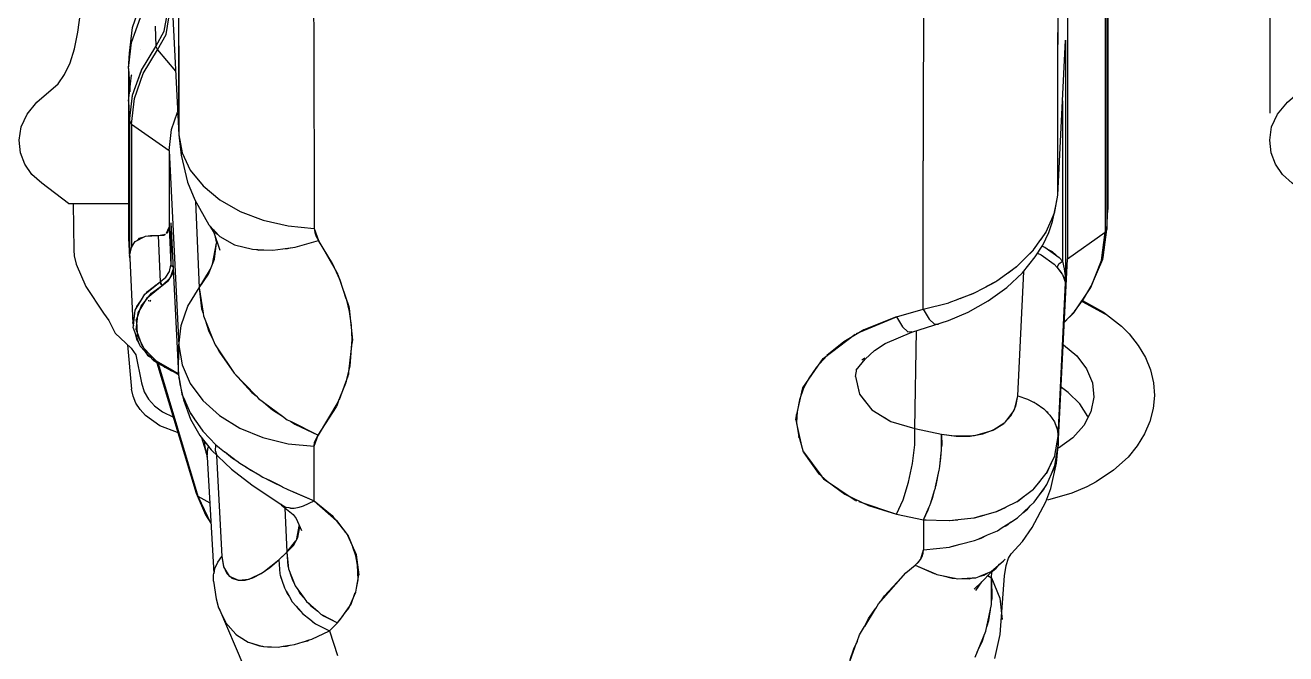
# Model space of a CAD drawing. Extents: x 1551 to 113148, y -1700 to 77018.
# Drawn here: x 18633 to 18838.1, y 13874.8 to 13977 of the extents above; entities that cross this region are included whole.
import ezdxf

# ---------------------------------------------------------------- set-up
doc = ezdxf.new("R2010")
doc.units = 0
doc.header["$LTSCALE"] = 500
doc.header["$MEASUREMENT"] = 0
doc.linetypes.add('SNT-025', pattern=[0.74, 0.4, -0.17, 0, -0.17])
doc.layers.get('0').update_dxf_attribs({"linetype": 'CONTINUOUS'})
doc.layers.add('GENERATORSETT', color=7, linetype='CONTINUOUS')

# ---------------------------------------------------------------- blocks, each defined once
blk = doc.blocks.new('GENERATOR-BORDE')
for p, q in [((-1950.89, -339.52), (-1950.89, -423.17)), ((-1977.23, -346.96), (-1977.23, -438.83)), ((-1977.23, -346.96), (-1977.23, -438.83)), ((-1977.69, -350.69), (-1977.69, -442.56)), ((-1977.69, -350.69), (-1977.69, -442.56)), ((-1977.39, -350.21), (-1977.39, -442.09)), ((-1977.39, -350.21), (-1977.39, -442.09)), ((-1983.81, -357.48), (-1983.81, -446.89)), ((-1983.81, -357.48), (-1983.81, -446.89)), ((-2128.53, -392.14), (-2128.45, -417.31)), ((-2130.01, -394.72), (-2128.43, -426.7)), ((-2130.01, -394.72), (-2128.43, -426.7)), ((-2128.48, -403.48), (-2128.44, -419.99)), ((-2007.2, -412.07), (-2007.16, -402.31)), ((-1985.37, -419.76), (-1985.32, -403.24)), ((-2135.98, -409.25), (-2134.53, -405.16)), ((-2135.98, -409.25), (-2134.53, -405.16)), ((-2106.48, -405.54), (-2106.46, -411.1)), ((-2136.1, -411.7), (-2134.65, -407.6)), ((-2136.1, -411.7), (-2134.65, -407.6)), ((-2130.78, -409.84), (-2130.32, -407.19)), ((-2130.78, -409.84), (-2130.32, -407.19)), ((-2130.5, -410.37), (-2130.03, -407.67)), ((-2130.5, -410.37), (-2130.03, -407.67)), ((-1985.35, -411.92), (-1985.33, -408.15)), ((-2136.46, -413.44), (-2135.98, -409.25)), ((-2136.46, -413.44), (-2135.98, -409.25)), ((-2132.28, -409.03), (-2132.14, -412.34)), ((-2132.28, -409.03), (-2132.14, -412.34)), ((-2132.14, -412.34), (-2130.78, -409.84)), ((-2132.14, -412.34), (-2130.78, -409.84)), ((-2136.58, -415.91), (-2136.1, -411.7)), ((-2136.58, -415.91), (-2136.1, -411.7)), ((-2134.5, -416.2), (-2132.14, -412.34)), ((-2132.14, -412.34), (-2131.88, -412.91)), ((-2132.14, -412.34), (-2131.88, -412.91)), ((-2131.88, -412.91), (-2130.5, -410.37)), ((-2131.88, -412.91), (-2130.5, -410.37)), ((-2106.46, -411.09), (-2106.43, -417.91)), ((-2007.22, -417.68), (-2007.2, -412.05)), ((-1985.39, -436.49), (-1984.11, -411.29)), ((-1985.39, -436.49), (-1984.11, -411.29)), ((-1985.35, -414.49), (-1985.35, -411.92)), ((-1984.17, -412.73), (-1984.11, -411.29)), ((-1984.11, -411.29), (-1984.11, -450.77)), ((-1984.11, -411.29), (-1984.11, -450.77)), ((-2136.58, -415.91), (-2136.46, -413.44)), ((-2136.58, -415.91), (-2136.46, -413.44)), ((-2134.64, -412.9), (-2134.64, -412.89)), ((-2134.22, -416.74), (-2131.88, -412.91)), ((-2134.22, -416.74), (-2131.88, -412.91)), ((-2131.88, -412.91), (-2128.94, -416.37)), ((-2131.88, -412.91), (-2128.94, -416.37)), ((-1984.19, -412.95), (-1984.17, -412.73)), ((-2136.58, -415.91), (-2136.58, -421.21)), ((-2136.58, -415.91), (-2136.41, -419.45)), ((-2136.58, -415.91), (-2136.58, -421.21)), ((-2136.58, -415.91), (-2136.41, -419.45)), ((-2135.94, -420.28), (-2134.5, -416.2)), ((-2135.61, -419.34), (-2134.51, -416.23)), ((-2134.51, -416.23), (-2134.5, -416.21)), ((-1985.38, -435.79), (-1985.35, -414.49)), ((-1985.35, -415.56), (-1985.35, -415.56)), ((-2136.58, -421.21), (-2136.1, -417)), ((-2136.09, -416.98), (-2136.08, -416.96)), ((-2135.65, -420.78), (-2134.22, -416.74)), ((-2135.65, -420.78), (-2134.22, -416.74)), ((-2134.22, -416.74), (-2134.22, -416.74)), ((-2128.45, -417.31), (-2128.43, -426.7)), ((-2106.43, -417.91), (-2106.42, -423.48)), ((-2007.24, -423.26), (-2007.22, -417.68)), ((-2136.42, -424.47), (-2135.94, -420.28)), ((-2136.42, -424.47), (-2135.94, -420.29)), ((-2136.41, -419.45), (-2136.41, -419.7)), ((-2135.94, -420.29), (-2135.94, -420.28)), ((-2128.44, -419.99), (-2128.43, -426.7)), ((-1985.38, -435.79), (-1985.37, -419.76)), ((-2136.58, -421.21), (-2136.54, -420.85)), ((-2136.58, -421.21), (-2136.58, -443.16)), ((-2136.58, -421.21), (-2136.58, -443.16)), ((-2136.58, -421.21), (-2136.42, -424.47)), ((-2136.58, -421.21), (-2136.42, -424.47)), ((-2136.13, -424.95), (-2135.65, -420.78)), ((-2136.13, -424.95), (-2135.65, -420.79)), ((-2135.65, -420.79), (-2135.65, -420.79)), ((-1984.61, -421.16), (-1984.61, -447.27)), ((-1984.61, -421.16), (-1984.61, -447.27)), ((-2136.42, -424.47), (-2136.42, -446.44)), ((-2136.42, -424.47), (-2136.13, -424.95)), ((-2136.42, -424.47), (-2136.13, -424.95)), ((-2136.42, -424.47), (-2136.42, -446.44)), ((-2129.61, -425.82), (-2128.61, -423)), ((-2129.61, -425.82), (-2128.61, -423)), ((-2106.42, -423.47), (-2106.4, -427.99)), ((-2007.25, -427.75), (-2007.23, -423.24)), ((-2136.13, -424.95), (-2136.13, -445.05)), ((-2136.13, -424.95), (-2130.01, -429.28)), ((-2136.13, -424.95), (-2136.13, -445.05)), ((-2136.13, -424.95), (-2130.01, -429.28)), ((-2130.01, -429.28), (-2129.61, -425.82)), ((-2130.01, -429.28), (-2129.61, -425.82)), ((-2128.43, -426.7), (-2127.88, -429.62)), ((-2128.43, -426.7), (-2128.05, -429.99)), ((-2128.43, -426.7), (-2127.88, -429.62)), ((-2128.43, -426.7), (-2128.05, -429.99)), ((-2106.41, -426.83), (-2106.4, -429.23)), ((-2106.4, -427.99), (-2106.4, -432.08)), ((-2007.25, -428.32), (-2007.25, -426.94)), ((-2007.25, -430.95), (-2007.25, -427.75)), ((-2130.01, -429.28), (-2128.44, -460.98)), ((-2130.01, -429.28), (-2130.01, -441.72)), ((-2130.01, -429.28), (-2128.44, -460.98)), ((-2130.01, -429.28), (-2130.01, -441.72)), ((-2127.88, -429.62), (-2126.55, -432.43)), ((-2127.88, -429.62), (-2126.55, -432.43)), ((-2126.55, -432.43), (-2124.48, -435.01)), ((-2126.55, -432.43), (-2124.48, -435.01)), ((-2106.39, -432.07), (-2106.39, -434.99)), ((-2007.27, -434.76), (-2007.26, -430.94)), ((-2007.27, -441.3), (-2007.27, -434.76)), ((-2124.48, -435.01), (-2121.75, -437.29)), ((-2124.48, -435.01), (-2121.75, -437.29)), ((-2106.39, -434.99), (-2106.37, -441.92)), ((-1985.93, -439.5), (-1985.39, -436.49)), ((-1985.68, -438.24), (-1985.39, -436.5)), ((-1985.39, -436.49), (-1985.38, -435.79)), ((-2146.36, -437.88), (-2136.58, -437.88)), ((-2125.69, -437.53), (-2125.09, -451.59)), ((-2125.69, -437.53), (-2125.09, -451.59)), ((-2121.75, -437.29), (-2118.45, -439.17)), ((-2121.75, -437.29), (-2118.45, -439.17)), ((-1977.39, -442.09), (-1977.23, -438.83)), ((-1977.39, -442.09), (-1977.23, -438.83)), ((-2129.71, -440.99), (-2128.46, -465.74)), ((-2129.71, -440.99), (-2129.71, -447.91)), ((-2129.71, -440.99), (-2128.46, -465.74)), ((-2129.71, -440.99), (-2129.71, -447.91)), ((-2129.71, -440.99), (-2129.65, -442.44)), ((-2118.45, -439.17), (-2114.7, -440.6)), ((-2118.45, -439.17), (-2114.7, -440.6)), ((-2114.7, -440.6), (-2110.63, -441.53)), ((-2114.7, -440.6), (-2110.63, -441.53)), ((-1987.25, -442.5), (-1986.38, -440.53)), ((-1986.41, -440.58), (-1985.94, -439.54)), ((-1986.34, -440.43), (-1985.94, -439.52)), ((-1985.94, -439.52), (-1985.93, -439.5)), ((-1985.94, -439.54), (-1985.94, -439.52)), ((-2133.85, -443.16), (-2131.8, -443.1)), ((-2133.39, -443.15), (-2133.01, -443.05)), ((-2133.01, -443.05), (-2131.8, -443.1)), ((-2131.8, -443.1), (-2130.61, -442.86)), ((-2131.8, -443.1), (-2130.84, -443.02)), ((-2131.8, -443.1), (-2131.47, -450.6)), ((-2131.8, -443.1), (-2131.47, -450.6)), ((-2130.84, -443.02), (-2130.64, -442.87)), ((-2130.41, -442.71), (-2130.01, -441.72)), ((-2130.4, -442.68), (-2130.22, -442.55)), ((-2130.22, -442.55), (-2130.01, -441.72)), ((-2130.01, -441.72), (-2129.71, -447.91)), ((-2130.01, -441.72), (-2129.71, -447.91)), ((-2129.65, -442.44), (-2129.62, -442.65)), ((-2123.55, -441.35), (-2121.76, -443.23)), ((-2123.36, -441.54), (-2122.73, -442.61)), ((-2122.75, -442.18), (-2122.43, -442.66)), ((-2122.73, -442.61), (-2121.73, -445.48)), ((-2122.43, -442.66), (-2122.12, -442.85)), ((-2122.41, -442.54), (-2122.38, -442.69)), ((-2122.4, -442.55), (-2122.4, -442.6)), ((-2122.35, -442.6), (-2122.3, -442.74)), ((-2122.34, -442.61), (-2122.29, -442.74)), ((-2110.63, -441.53), (-2106.37, -441.92)), ((-2110.63, -441.53), (-2106.37, -441.92)), ((-2106.37, -441.92), (-2105.71, -443.89)), ((-2106.37, -441.92), (-2106.3, -442.6)), ((-2106.36, -442.04), (-2106.34, -442.03)), ((-2106.3, -442.6), (-2106.08, -443.26)), ((-2007.28, -446.24), (-2007.27, -441.28)), ((-1988.15, -443.77), (-1987.3, -442.58)), ((-1988.1, -443.69), (-1987.28, -442.54)), ((-1987.3, -442.58), (-1987.28, -442.54)), ((-1987.28, -442.54), (-1987.25, -442.5)), ((-1983.81, -446.89), (-1977.69, -442.56)), ((-1983.81, -446.89), (-1977.69, -442.56)), ((-1978.26, -447.12), (-1977.69, -442.56)), ((-1978.26, -447.12), (-1977.69, -442.56)), ((-1977.98, -446.68), (-1977.39, -442.09)), ((-1977.98, -446.68), (-1977.39, -442.09)), ((-1977.69, -442.56), (-1977.39, -442.09)), ((-1977.69, -442.56), (-1977.48, -442.35)), ((-1977.48, -442.35), (-1977.39, -442.09)), ((-2136.58, -443.16), (-2136.58, -443.42)), ((-2136.58, -443.16), (-2136.42, -446.44)), ((-2136.58, -443.16), (-2136.42, -446.44)), ((-2136.58, -443.42), (-2136.58, -443.53)), ((-2136.58, -443.42), (-2136.42, -446.68)), ((-2136.58, -443.42), (-2136.41, -446.75)), ((-2136.58, -443.53), (-2136.42, -446.68)), ((-2136.58, -443.56), (-2136.56, -443.62)), ((-2136.58, -443.58), (-2136.56, -443.71)), ((-2136.58, -443.58), (-2136.56, -443.71)), ((-2136.42, -446.44), (-2136.13, -445.05)), ((-2136.42, -446.44), (-2136.13, -445.05)), ((-2136.13, -445.05), (-2135.75, -444.36)), ((-2135.75, -444.36), (-2135.5, -444.04)), ((-2135.5, -444.04), (-2133.85, -443.16)), ((-2135.09, -443.82), (-2134.84, -443.53)), ((-2134.84, -443.53), (-2134.25, -443.37)), ((-2134.78, -443.51), (-2134.74, -443.64)), ((-2134.78, -443.51), (-2134.74, -443.64)), ((-2122.94, -447.74), (-2122.31, -444.31)), ((-2122.63, -446.92), (-2122.31, -444.31)), ((-2122.48, -443.32), (-2122.31, -444.31)), ((-2122.4, -443.56), (-2122.31, -444.3)), ((-2122.31, -444.31), (-2122.31, -444.31)), ((-2121.76, -443.23), (-2119.36, -444.57)), ((-2119.36, -444.57), (-2116.45, -445.32)), ((-2111.51, -445.25), (-2109.5, -444.98)), ((-2110.73, -445.21), (-2110.23, -445.07)), ((-2109.5, -444.98), (-2105.71, -443.89)), ((-2106.08, -443.26), (-2105.71, -443.89)), ((-2105.71, -443.89), (-2102.74, -448.97)), ((-1989.3, -445.39), (-1988.14, -443.75)), ((-1987.91, -444.79), (-1987.46, -444.96)), ((-1987.46, -444.96), (-1985.15, -446.67)), ((-2136.42, -446.44), (-2136.41, -446.75)), ((-2136.42, -446.44), (-2136.41, -446.75)), ((-2136.42, -446.44), (-2136.42, -446.44)), ((-2136.42, -446.68), (-2136.41, -446.73)), ((-2136.41, -446.75), (-2135.88, -457.33)), ((-2123.56, -449.37), (-2122.63, -446.92)), ((-2122.83, -447.12), (-2122.71, -447.14)), ((-2122.49, -445.25), (-2122.43, -445.26)), ((-2116.45, -445.32), (-2114.61, -445.4)), ((-2115.78, -445.35), (-2115.38, -445.44)), ((-2115.38, -445.44), (-2114.61, -445.4)), ((-2114.62, -445.4), (-2114.62, -445.4)), ((-2114.6, -445.4), (-2113.13, -445.46)), ((-2113.13, -445.46), (-2111.51, -445.25)), ((-2111.51, -445.25), (-2110.73, -445.21)), ((-2007.28, -446.76), (-2007.28, -445.84)), ((-2007.28, -450.06), (-2007.28, -446.24)), ((-1992.01, -448.07), (-1990.62, -446.69)), ((-1990.64, -446.71), (-1989.39, -445.49)), ((-1990.48, -446.56), (-1989.36, -445.44)), ((-1989.39, -445.49), (-1989.35, -445.44)), ((-1989.35, -445.44), (-1989.3, -445.39)), ((-1988.66, -445.97), (-1988.07, -446.2)), ((-1988.66, -445.97), (-1988.07, -446.2)), ((-1988.07, -446.2), (-1985.97, -447.76)), ((-1988.07, -446.2), (-1985.97, -447.76)), ((-1986.94, -445.35), (-1986.31, -445.68)), ((-1986.74, -445.5), (-1986.74, -445.46)), ((-1986.31, -445.68), (-1985.65, -446.3)), ((-1985.31, -477.26), (-1983.81, -446.89)), ((-1985.31, -477.26), (-1983.81, -446.89)), ((-1985.15, -446.67), (-1984.61, -447.27)), ((-1979.98, -451.53), (-1978.26, -447.12)), ((-1979.98, -451.53), (-1978.26, -447.12)), ((-2130.52, -449.84), (-2129.92, -448.92)), ((-2130.52, -449.84), (-2129.92, -448.92)), ((-2130.14, -449.26), (-2130.14, -449.26)), ((-2129.94, -448.95), (-2129.94, -448.95)), ((-2129.92, -448.92), (-2129.71, -447.91)), ((-2129.92, -448.92), (-2129.71, -447.91)), ((-2129.75, -449.93), (-2129.32, -448.6)), ((-2129.71, -447.91), (-2129.35, -448.16)), ((-2129.71, -447.91), (-2129.35, -448.16)), ((-2129.44, -449.36), (-2129.31, -448.77)), ((-2125.09, -451.59), (-2123.25, -448.54)), ((-2123.26, -448.56), (-2123.26, -448.57)), ((-2123.26, -448.56), (-2123.26, -448.57)), ((-2122.88, -447.41), (-2122.82, -447.42)), ((-2122.88, -447.41), (-2122.82, -447.42)), ((-2122.88, -447.42), (-2122.82, -447.42)), ((-2102.7, -449.04), (-2102.64, -449.15)), ((-2102.64, -449.15), (-2102.58, -449.32)), ((-1993.74, -449.33), (-1992.14, -448.18)), ((-1993.46, -449.13), (-1992.09, -448.13)), ((-1992.14, -448.18), (-1992.08, -448.12)), ((-1992.08, -448.12), (-1992.01, -448.07)), ((-1991.89, -469.13), (-1990.92, -448.94)), ((-1991.89, -469.13), (-1990.92, -448.94)), ((-1985.97, -447.76), (-1985.48, -448.3)), ((-1985.97, -447.76), (-1985.48, -448.3)), ((-1985.48, -448.3), (-1985.21, -447.71)), ((-1985.48, -448.3), (-1985.21, -447.71)), ((-1985.48, -448.3), (-1984.69, -449.33)), ((-1985.48, -448.3), (-1984.72, -449.28)), ((-1985.21, -447.71), (-1984.61, -447.27)), ((-1985.21, -447.71), (-1984.61, -447.27)), ((-1984.61, -447.27), (-1984.33, -448.48)), ((-1984.33, -448.48), (-1984.17, -449.63)), ((-2133.69, -452.4), (-2131.47, -450.6)), ((-2133.52, -452.16), (-2131.47, -450.6)), ((-2133.52, -453.14), (-2131.15, -451.21)), ((-2132.86, -452.47), (-2131.15, -451.21)), ((-2132.25, -451.23), (-2132.21, -451.17)), ((-2131.47, -450.6), (-2130.52, -449.84)), ((-2131.47, -450.6), (-2130.52, -449.84)), ((-2131.47, -450.6), (-2131.38, -450.93)), ((-2131.47, -450.6), (-2131.15, -451.21)), ((-2131.38, -450.93), (-2131.15, -451.21)), ((-2131.15, -451.21), (-2129.75, -449.93)), ((-2131.15, -451.21), (-2130.1, -450.37)), ((-2130.1, -450.37), (-2129.44, -449.36)), ((-2125.09, -451.59), (-2123.56, -449.37)), ((-2102.55, -449.41), (-2100.76, -454.62)), ((-2102.44, -449.72), (-2102.41, -449.72)), ((-2007.28, -451.33), (-2007.28, -450.05)), ((-1997.37, -451.57), (-1995.42, -450.54)), ((-1997.04, -451.39), (-1995.37, -450.5)), ((-1995.42, -450.54), (-1995.36, -450.49)), ((-1995.36, -450.49), (-1995.28, -450.45)), ((-1995.28, -450.45), (-1993.72, -449.32)), ((-1985.31, -475.77), (-1984.11, -450.77)), ((-1985.31, -475.77), (-1984.11, -450.77)), ((-1984.72, -449.28), (-1984.67, -449.36)), ((-1984.67, -449.36), (-1984.61, -449.44)), ((-1984.61, -449.44), (-1984.11, -450.77)), ((-1984.57, -449.53), (-1984.27, -450.06)), ((-1984.27, -450.06), (-1984.11, -450.77)), ((-1984.25, -450.38), (-1984.23, -450.23)), ((-1984.25, -450.38), (-1984.23, -450.23)), ((-1984.17, -449.63), (-1984.11, -450.77)), ((-2135.04, -455.67), (-2133.52, -453.14)), ((-2134.49, -453.51), (-2133.94, -452.6)), ((-2133.94, -452.6), (-2133.69, -452.4)), ((-2133.88, -453.73), (-2132.86, -452.47)), ((-2133.69, -452.4), (-2133.52, -452.16)), ((-2126.94, -454.58), (-2125.09, -451.59)), ((-2126.94, -454.58), (-2125.09, -451.59)), ((-2125.09, -451.59), (-2124.7, -454.98)), ((-2125.09, -451.59), (-2124.48, -455.69)), ((-2007.29, -455.03), (-2007.28, -451.33)), ((-2001.63, -453.45), (-1999.13, -452.5)), ((-2001.26, -453.31), (-1999.08, -452.48)), ((-1999.13, -452.5), (-1999.07, -452.47)), ((-1999.07, -452.47), (-1999.01, -452.45)), ((-1999.01, -452.45), (-1997.38, -451.58)), ((-1982.78, -455.66), (-1979.98, -451.53)), ((-1982.78, -455.66), (-1979.98, -451.53)), ((-2135.63, -456.21), (-2135.53, -455.24)), ((-2135.53, -455.24), (-2135.35, -454.94)), ((-2135.35, -454.94), (-2134.49, -453.51)), ((-2135.35, -454.94), (-2135.27, -454.61)), ((-2135.27, -454.61), (-2134.49, -453.51)), ((-2135.1, -456.2), (-2134.76, -455.2)), ((-2134.76, -455.2), (-2134.54, -454.55)), ((-2134.54, -454.55), (-2133.88, -453.73)), ((-2133.71, -453.46), (-2133.68, -453.49)), ((-2133.69, -453.43), (-2133.66, -453.47)), ((-2133.29, -453.77), (-2133.28, -453.61)), ((-2133.09, -453.8), (-2133, -453.68)), ((-2133.06, -453.68), (-2132.98, -453.58)), ((-2128.06, -457.73), (-2126.94, -454.58)), ((-2128.06, -457.73), (-2126.94, -454.58)), ((-2124.7, -454.98), (-2124.48, -455.69)), ((-2100.76, -454.62), (-2100.72, -454.95)), ((-2100.72, -454.95), (-2100.14, -460.09)), ((-2011.62, -456.29), (-2007.29, -455.03)), ((-2011.62, -456.29), (-2007.29, -455.03)), ((-2007.29, -455.03), (-2003.1, -454)), ((-2007.29, -455.03), (-2003.13, -454.02)), ((-2007.29, -455.03), (-2006.29, -456.67)), ((-2007.29, -455.03), (-2006.29, -456.67)), ((-2003.13, -454.02), (-2003.09, -454)), ((-2003.09, -454), (-2003.05, -453.99)), ((-2003.05, -453.99), (-2001.58, -453.43)), ((-1981.43, -453.79), (-1977.21, -456.06)), ((-2135.88, -457.33), (-2135.63, -456.21)), ((-2135.88, -457.33), (-2135.8, -457.73)), ((-2135.8, -457.73), (-2135.63, -456.21)), ((-2135.34, -458.41), (-2135.04, -455.67)), ((-2135.33, -456.87), (-2135.1, -456.2)), ((-2135.33, -456.87), (-2135.27, -457.78)), ((-2124.48, -455.69), (-2124.41, -456.15)), ((-2124.41, -456.15), (-2124.09, -456.94)), ((-2124.09, -456.94), (-2123.6, -458.5)), ((-2124.09, -456.94), (-2122.81, -460.07)), ((-2018.15, -459.01), (-2011.62, -456.29)), ((-2011.62, -456.29), (-2010.62, -457.92)), ((-2011.62, -456.29), (-2010.62, -457.92)), ((-2006.29, -456.67), (-2005.43, -457.51)), ((-2006.29, -456.67), (-2005.43, -457.51)), ((-2005.43, -457.51), (-2004.78, -457.47)), ((-2005.43, -457.51), (-2004.78, -457.47)), ((-1984.32, -457.16), (-1982.78, -455.66)), ((-1984.32, -457.16), (-1982.78, -455.66)), ((-2135.84, -458.1), (-2135.8, -457.73)), ((-2135.84, -458.1), (-2135.51, -459.01)), ((-2135.51, -459.01), (-2135.27, -460.06)), ((-2135.51, -459.01), (-2134.98, -460.47)), ((-2135.34, -458.41), (-2134.37, -461.08)), ((-2135.27, -457.78), (-2135.17, -459.27)), ((-2135.17, -459.27), (-2134.07, -461.53)), ((-2128.44, -460.98), (-2128.06, -457.73)), ((-2128.44, -460.98), (-2128.06, -457.73)), ((-2123.6, -458.5), (-2122.81, -460.07)), ((-2023.53, -463.05), (-2018.35, -459.12)), ((-2010.62, -457.92), (-2009.76, -458.76)), ((-2010.62, -457.92), (-2009.76, -458.76)), ((-2009.76, -458.76), (-2009.1, -458.71)), ((-2009.76, -458.76), (-2009.1, -458.71)), ((-2008.62, -474.48), (-2008.36, -458.5)), ((-2008.62, -474.48), (-2008.36, -458.5)), ((-2136.76, -460.83), (-2136.09, -468.04)), ((-2135.27, -460.06), (-2134.98, -460.47)), ((-2134.98, -460.47), (-2134.83, -460.88)), ((-2134.83, -460.88), (-2134.69, -461.08)), ((-2134.69, -461.08), (-2132.5, -463.45)), ((-2134.37, -461.08), (-2132.25, -463.39)), ((-2134.07, -461.53), (-2132.12, -463.48)), ((-2128.46, -465.74), (-2128.44, -460.98)), ((-2128.46, -465.74), (-2128.44, -460.98)), ((-2128.44, -460.98), (-2127.89, -464.12)), ((-2128.44, -460.98), (-2127.89, -464.12)), ((-2122.81, -460.07), (-2122.49, -460.86)), ((-2122.49, -460.86), (-2122.18, -461.32)), ((-2122.18, -461.32), (-2121.82, -462.03)), ((-2122.18, -461.32), (-2119.43, -465.44)), ((-2100.73, -465.24), (-2100.18, -460.52)), ((-2100.17, -460.47), (-2100.13, -460.13)), ((-2100.14, -460.09), (-2100.13, -460.13)), ((-2133.99, -461.85), (-2133.5, -462.52)), ((-2133.5, -462.52), (-2133.11, -462.79)), ((-2132.5, -463.45), (-2129.62, -465.1)), ((-2132.25, -463.39), (-2129.44, -464.99)), ((-2132.12, -463.48), (-2129.44, -464.99)), ((-2121.82, -462.03), (-2119.43, -465.44)), ((-2121.23, -462.74), (-2121.23, -462.88)), ((-2100.45, -462.89), (-2100.4, -462.89)), ((-2100.45, -462.89), (-2100.4, -462.89)), ((-2026.86, -467.84), (-2023.93, -463.62)), ((-2023.92, -463.61), (-2023.53, -463.05)), ((-2017.24, -463.32), (-2016.76, -462.95)), ((-2131.97, -463.76), (-2125.58, -485)), ((-2131.97, -463.76), (-2125.58, -485)), ((-2131.78, -463.87), (-2125.3, -485.44)), ((-2131.78, -463.87), (-2125.3, -485.44)), ((-2130.81, -464.42), (-2130.74, -464.47)), ((-2130.74, -464.47), (-2130.66, -464.51)), ((-2129.62, -465.1), (-2129.44, -464.99)), ((-2129.53, -465.05), (-2128.61, -465.56)), ((-2129.53, -465.05), (-2128.61, -465.56)), ((-2129.44, -464.99), (-2128.53, -465.57)), ((-2129.44, -464.99), (-2128.53, -465.5)), ((-2128.61, -465.56), (-2128.53, -465.63)), ((-2128.61, -465.56), (-2128.53, -465.63)), ((-2127.89, -464.12), (-2126.56, -467.13)), ((-2127.89, -464.12), (-2126.56, -467.13)), ((-2119.43, -465.44), (-2116.51, -468.6)), ((-2119.43, -465.44), (-2115.84, -469.16)), ((-2100.87, -465.86), (-2100.77, -465.56)), ((-2100.77, -465.56), (-2100.73, -465.28)), ((-2018.32, -466), (-2018.05, -464.8)), ((-2128.53, -466.15), (-2128.39, -466.21)), ((-2128.46, -465.74), (-2127.91, -468.84)), ((-2128.46, -465.74), (-2128.25, -467.19)), ((-2126.56, -467.13), (-2124.5, -469.91)), ((-2126.56, -467.13), (-2124.5, -469.91)), ((-2117.53, -467.41), (-2117.53, -467.5)), ((-2102.28, -469.74), (-2100.88, -465.88)), ((-2101.22, -466.8), (-2101.11, -466.83)), ((-2101.22, -466.82), (-2101.12, -466.85)), ((-2018.32, -466), (-2017.63, -468.89)), ((-2017.97, -467.45), (-2017.63, -468.89)), ((-2127.91, -468.84), (-2127.9, -468.86)), ((-2127.9, -468.85), (-2127.9, -468.87)), ((-2127.9, -468.86), (-2127.56, -469.65)), ((-2127.9, -468.87), (-2127.45, -469.9)), ((-2116.51, -468.6), (-2115.84, -469.16)), ((-2115.84, -469.16), (-2115.44, -469.58)), ((-2115.44, -469.58), (-2114.66, -470.16)), ((-2027.93, -472.65), (-2026.93, -468.09)), ((-2026.92, -468.06), (-2026.88, -467.87)), ((-2026.88, -467.87), (-2026.86, -467.84)), ((-2017.63, -468.89), (-2015.64, -471.41)), ((-2017.49, -469.07), (-2015.64, -471.41)), ((-1992.39, -471.21), (-1991.89, -469.13)), ((-1992.21, -470.84), (-1991.89, -469.13)), ((-1991.89, -469.13), (-1990.31, -469.67)), ((-1990.31, -469.67), (-1988.89, -470.4)), ((-2127.49, -469.81), (-2126.58, -471.92)), ((-2124.5, -469.91), (-2121.77, -472.36)), ((-2124.5, -469.91), (-2121.77, -472.36)), ((-2114.66, -470.16), (-2113.17, -471.41)), ((-2114.66, -470.16), (-2111.55, -472.45)), ((-2113.17, -471.41), (-2111.55, -472.45)), ((-2105.72, -475.56), (-2102.78, -470.95)), ((-2102.75, -470.9), (-2102.64, -470.74)), ((-2102.64, -470.74), (-2102.35, -469.93)), ((-2015.64, -471.41), (-2012.54, -473.32)), ((-1993.67, -473.11), (-1992.66, -471.74)), ((-1992.98, -472.36), (-1992.21, -470.84)), ((-1992.66, -471.74), (-1992.45, -471.46)), ((-1992.45, -471.46), (-1992.39, -471.21)), ((-1989.45, -470.11), (-1989.23, -470.2)), ((-1989.23, -470.2), (-1989.13, -470.28)), ((-1988.89, -470.4), (-1987.65, -471.28)), ((-1987.65, -471.28), (-1986.66, -472.29)), ((-1987.3, -471.64), (-1987.12, -471.77)), ((-1987.12, -471.77), (-1987.01, -471.93)), ((-2126.58, -471.92), (-2126.55, -471.96)), ((-2126.55, -471.95), (-2126.53, -471.99)), ((-2126.55, -471.96), (-2125.92, -472.86)), ((-2126.53, -471.99), (-2125.68, -473.2)), ((-2125.74, -473.12), (-2124.51, -474.88)), ((-2121.77, -472.36), (-2118.47, -474.39)), ((-2121.77, -472.36), (-2118.47, -474.39)), ((-2111.55, -472.45), (-2110.77, -473.03)), ((-2110.77, -473.03), (-2110.26, -473.28)), ((-2110.26, -473.28), (-2109.53, -473.75)), ((-2110.26, -473.28), (-2105.72, -475.56)), ((-2109.62, -473.6), (-2109.61, -473.7)), ((-2109.53, -473.75), (-2105.72, -475.56)), ((-2109.06, -473.88), (-2109.06, -473.97)), ((-2028.02, -473.06), (-2027.94, -472.68)), ((-2028.02, -473.06), (-2027.9, -473.58)), ((-2027.95, -472.18), (-2027.89, -472.45)), ((-2027.89, -473.63), (-2026.95, -477.75)), ((-2013.6, -472.67), (-2012.54, -473.32)), ((-2012.54, -473.32), (-2008.62, -474.48)), ((-1995.94, -474.73), (-1994.01, -473.48)), ((-1995.71, -474.64), (-1994.16, -473.65)), ((-1994.16, -473.65), (-1992.98, -472.36)), ((-1994.01, -473.48), (-1993.88, -473.39)), ((-1993.88, -473.39), (-1993.67, -473.11)), ((-1993.29, -472.71), (-1993.25, -472.55)), ((-1993.18, -472.59), (-1993.15, -472.4)), ((-1986.66, -472.29), (-1985.92, -473.39)), ((-1985.92, -473.39), (-1985.47, -474.57)), ((-1985.84, -473.59), (-1985.78, -473.68)), ((-1985.78, -473.68), (-1985.74, -473.86)), ((-2124.51, -474.88), (-2124.46, -474.93)), ((-2124.46, -474.93), (-2124.43, -474.97)), ((-2124.45, -474.94), (-2122.37, -477.09)), ((-2124.43, -474.97), (-2122.37, -477.09)), ((-2118.47, -474.39), (-2114.72, -475.93)), ((-2118.47, -474.39), (-2114.72, -475.93)), ((-2114.72, -475.93), (-2110.64, -476.93)), ((-2114.72, -475.93), (-2110.64, -476.93)), ((-2106.39, -477.36), (-2105.72, -475.56)), ((-2106.09, -476.13), (-2105.72, -475.56)), ((-2105, -474.42), (-2104.99, -474.42)), ((-2027.6, -475.83), (-2027.39, -475.83)), ((-2027.6, -475.83), (-2027.39, -475.83)), ((-2008.64, -477.12), (-2008.62, -474.48)), ((-2008.64, -477.12), (-2008.62, -474.48)), ((-2008.62, -474.48), (-2004.28, -475.37)), ((-2008.62, -474.48), (-2004.28, -475.37)), ((-2008.62, -474.48), (-2008.62, -474.48)), ((-2004.29, -477.73), (-2004.28, -475.37)), ((-2004.28, -475.37), (-2004.25, -477.21)), ((-2004.28, -475.37), (-2001.92, -475.69)), ((-2004.28, -475.37), (-2002.2, -475.67)), ((-2002.2, -475.67), (-2002.09, -475.67)), ((-2002.09, -475.67), (-1999.2, -475.6)), ((-2001.92, -475.69), (-1999.66, -475.68)), ((-1999.66, -475.68), (-1997.57, -475.33)), ((-1999.2, -475.6), (-1998.91, -475.59)), ((-1998.91, -475.59), (-1998.52, -475.49)), ((-1998.52, -475.49), (-1996.45, -474.92)), ((-1997.57, -475.33), (-1995.71, -474.64)), ((-1996.45, -474.92), (-1996.07, -474.81)), ((-1996.07, -474.81), (-1995.94, -474.73)), ((-1985.87, -478.87), (-1985.31, -475.77)), ((-1985.86, -478.85), (-1985.31, -475.77)), ((-1985.47, -474.57), (-1985.31, -475.77)), ((-1985.31, -475.77), (-1985.31, -477.26)), ((-1985.31, -475.77), (-1985.31, -477.26)), ((-2124.72, -475.95), (-2123.88, -478.72)), ((-2124.72, -475.95), (-2123.88, -478.72)), ((-2124.26, -476.62), (-2124.22, -477.14)), ((-2124.22, -477.14), (-2124, -478.29)), ((-2123.86, -478.7), (-2123.77, -477.88)), ((-2123.79, -479.13), (-2123.71, -477.69)), ((-2123.77, -477.88), (-2123.72, -477.74)), ((-2123.71, -477.69), (-2123.61, -477.42)), ((-2122.46, -478.14), (-2122.37, -477.09)), ((-2122.46, -478.14), (-2122.37, -477.09)), ((-2122.37, -477.09), (-2121.78, -477.62)), ((-2121.78, -477.62), (-2120.96, -478.24)), ((-2110.64, -476.93), (-2106.39, -477.36)), ((-2110.64, -476.93), (-2106.39, -477.36)), ((-2106.4, -482.46), (-2106.39, -477.36)), ((-2106.39, -477.36), (-2106.31, -476.73)), ((-2106.31, -476.73), (-2106.09, -476.13)), ((-2026.94, -477.78), (-2026.86, -478.14)), ((-2009, -480.13), (-2008.64, -477.12)), ((-2009, -480.13), (-2008.64, -477.12)), ((-2004.29, -477.73), (-2004.25, -477.21)), ((-2004.29, -477.53), (-2004.27, -477.53)), ((-2004.29, -477.53), (-2004.27, -477.54)), ((-2004.29, -478.01), (-2004.29, -477.73)), ((-1985.85, -480.49), (-1985.31, -477.26)), ((-1985.6, -480.1), (-1985.31, -477.26)), ((-2124, -478.29), (-2123.82, -478.96)), ((-2123.9, -478.49), (-2123.8, -479.04)), ((-2123.87, -478.67), (-2123.87, -478.67)), ((-2123.86, -478.7), (-2123.79, -479.13)), ((-2123.82, -478.95), (-2123.78, -479.06)), ((-2123.82, -478.96), (-2123.8, -479.04)), ((-2123.82, -478.96), (-2123.8, -479.04)), ((-2123.8, -479.01), (-2123.78, -479.08)), ((-2123.8, -479.04), (-2123.79, -479.13)), ((-2123.8, -479.04), (-2123.79, -479.13)), ((-2123.79, -479.13), (-2122.72, -498.03)), ((-2122.46, -478.14), (-2122.23, -478.93)), ((-2122.46, -478.14), (-2122.23, -478.93)), ((-2122.28, -478.87), (-2121.43, -495.26)), ((-2122.28, -478.87), (-2121.43, -495.26)), ((-2120.97, -478.22), (-2119.66, -479.28)), ((-2120.79, -478.36), (-2119.08, -479.66)), ((-2119.66, -479.28), (-2118.98, -479.73)), ((-2119.56, -479.35), (-2119.51, -479.33)), ((-2119.56, -479.35), (-2119.51, -479.33)), ((-2118.99, -479.73), (-2118.48, -480.11)), ((-2026.86, -478.14), (-2026.78, -478.25)), ((-2026.78, -478.25), (-2026.72, -478.44)), ((-2026.78, -478.25), (-2023.78, -482.28)), ((-2026.72, -478.44), (-2024.34, -481.79)), ((-2004.59, -480.6), (-2004.34, -478.45)), ((-2004.59, -480.6), (-2004.4, -479.28)), ((-2004.4, -479.28), (-2004.34, -478.45)), ((-2004.34, -478.45), (-2004.29, -478.01)), ((-1987.18, -481.7), (-1986.34, -479.89)), ((-1986.36, -479.94), (-1985.88, -478.91)), ((-1985.88, -478.91), (-1985.87, -478.88)), ((-1985.87, -478.87), (-1985.86, -478.85)), ((-2118.48, -480.11), (-2117.65, -480.61)), ((-2117.67, -480.59), (-2116.57, -481.31)), ((-2117.43, -480.74), (-2115.6, -481.84)), ((-2116.57, -481.31), (-2115.48, -481.91)), ((-2116.27, -481.44), (-2116.17, -481.53)), ((-2116.08, -481.55), (-2116.01, -481.62)), ((-2115.49, -481.91), (-2114.73, -482.36)), ((-2024.35, -481.78), (-2024.15, -481.78)), ((-2024.35, -481.78), (-2024.15, -481.78)), ((-2024.34, -481.79), (-2022.93, -483.04)), ((-2009.66, -483.21), (-2009, -480.13)), ((-2009.66, -483.21), (-2009, -480.13)), ((-2005.25, -483.94), (-2004.67, -481.21)), ((-2005.18, -483.68), (-2004.71, -481.47)), ((-2004.71, -481.47), (-2004.67, -481.21)), ((-2004.67, -481.21), (-2004.64, -481.03)), ((-2004.64, -481.03), (-2004.59, -480.6)), ((-1988.12, -482.86), (-1987.24, -481.79)), ((-1987.24, -481.79), (-1987.21, -481.74)), ((-1987.22, -481.74), (-1987.18, -481.7)), ((-1987.21, -481.74), (-1986.42, -480.07)), ((-1987.17, -483.59), (-1986.42, -481.82)), ((-1986.42, -481.82), (-1985.95, -480.73)), ((-1986.42, -481.82), (-1985.99, -480.95)), ((-1985.99, -480.95), (-1985.95, -480.73)), ((-1985.95, -480.73), (-1985.85, -480.49)), ((-2114.73, -482.36), (-2114.06, -482.7)), ((-2114.07, -482.68), (-2113.23, -483.14)), ((-2113.89, -482.78), (-2111.81, -483.81)), ((-2113.23, -483.14), (-2111.56, -483.93)), ((-2111.58, -483.93), (-2110.66, -484.38)), ((-2106.41, -486.2), (-2106.4, -483.12)), ((-2106.4, -483.12), (-2106.4, -482.45)), ((-2023.76, -482.31), (-2023.51, -482.65)), ((-2023.51, -482.65), (-2018.35, -486.11)), ((-2010.56, -486.07), (-2009.66, -483.21)), ((-2010.56, -486.07), (-2009.66, -483.21)), ((-2005.42, -484.53), (-2005.29, -484.12)), ((-2005.29, -484.12), (-2005.25, -483.94)), ((-2005.25, -483.94), (-2005.18, -483.68)), ((-1989.28, -484.25), (-1988.25, -483.01)), ((-1989.23, -484.22), (-1988.09, -482.81)), ((-1988.34, -485.23), (-1987.49, -484.04)), ((-1987.69, -484.44), (-1987.49, -484.04)), ((-1987.49, -484.04), (-1987.17, -483.59)), ((-2125.58, -485), (-2125.3, -485.44)), ((-2125.58, -485), (-2125.3, -485.44)), ((-2125.58, -485), (-2124.08, -488.51)), ((-2125.3, -485.44), (-2123.81, -488.91)), ((-2125.3, -485.44), (-2123.37, -486.54)), ((-2125.3, -485.44), (-2123.37, -486.54)), ((-2125.3, -485.44), (-2123.18, -489.92)), ((-2110.66, -484.38), (-2110.27, -484.55)), ((-2110.28, -484.54), (-2109.79, -484.77)), ((-2110.05, -484.64), (-2106.41, -486.2)), ((-2109.79, -484.77), (-2106.41, -486.2)), ((-2109.05, -485.07), (-2109.05, -485.08)), ((-2108.75, -485.2), (-2108.73, -485.22)), ((-2018.28, -486.16), (-2018.26, -486.17)), ((-2018.26, -486.17), (-2018.14, -486.21)), ((-2011.6, -488.4), (-2010.56, -486.07)), ((-2011.6, -488.4), (-2010.56, -486.07)), ((-2006.05, -486.56), (-2005.42, -484.53)), ((-2006.05, -486.56), (-2005.78, -485.8)), ((-2005.78, -485.8), (-2005.42, -484.53)), ((-1992, -486.34), (-1990.79, -485.42)), ((-1991.94, -486.31), (-1990.6, -485.27)), ((-1990.64, -485.31), (-1989.33, -484.32)), ((-1989.33, -484.32), (-1989.29, -484.26)), ((-1989.29, -484.26), (-1989.23, -484.22)), ((-1989.22, -486.45), (-1988.34, -485.23)), ((-1988.34, -485.23), (-1987.69, -484.44)), ((-2124.51, -487.28), (-2123.61, -489.17)), ((-2112.07, -486.61), (-2111.83, -486.76)), ((-2111.83, -486.76), (-2111.4, -487.03)), ((-2111.83, -486.76), (-2111.69, -486.93)), ((-2111.69, -486.93), (-2109.83, -488.46)), ((-2111.69, -486.93), (-2111.4, -487.03)), ((-2111.4, -487.03), (-2111.02, -487.27)), ((-2111.16, -487.37), (-2110.86, -494.59)), ((-2111.16, -487.37), (-2110.86, -494.59)), ((-2111.02, -487.27), (-2110.53, -487.33)), ((-2110.53, -487.33), (-2109.98, -487.39)), ((-2110.53, -487.33), (-2110.24, -487.42)), ((-2110.24, -487.42), (-2109.98, -487.39)), ((-2109.98, -487.39), (-2109.67, -487.42)), ((-2109.67, -487.42), (-2108.83, -487.23)), ((-2108.83, -487.23), (-2108.28, -487.1)), ((-2108.83, -487.23), (-2108.43, -487.17)), ((-2108.51, -487.15), (-2108.51, -487.18)), ((-2108.43, -487.17), (-2108.28, -487.1)), ((-2108.28, -487.1), (-2108.1, -487.06)), ((-2108.1, -487.06), (-2106.41, -486.2)), ((-2106.41, -486.2), (-2102.78, -489.4)), ((-2106.41, -486.2), (-2103.48, -488.63)), ((-2017.76, -486.34), (-2011.6, -488.4)), ((-2007.23, -489.31), (-2006.3, -487.22)), ((-2007.23, -489.31), (-2006.47, -487.7)), ((-2006.47, -487.7), (-2006.3, -487.22)), ((-2006.3, -487.22), (-2006.18, -486.97)), ((-2006.18, -486.97), (-2006.05, -486.56)), ((-1997.39, -488.53), (-1995.36, -487.97)), ((-1995.36, -487.97), (-1995.29, -487.94)), ((-1995.29, -487.94), (-1995.22, -487.92)), ((-1995.28, -487.93), (-1993.91, -487.28)), ((-1995.22, -487.92), (-1993.72, -487.19)), ((-1994.4, -487.52), (-1994.39, -487.51)), ((-1994.4, -487.52), (-1994.39, -487.51)), ((-1993.79, -487.22), (-1992.07, -486.4)), ((-1992.07, -486.4), (-1992.01, -486.35)), ((-1992.01, -486.35), (-1991.94, -486.31)), ((-1991.93, -488.98), (-1991.04, -488.15)), ((-1991.05, -488.15), (-1990.31, -487.58)), ((-1991.04, -488.15), (-1989.87, -487.06)), ((-1990.31, -487.58), (-1989.87, -487.06)), ((-1989.87, -487.06), (-1989.22, -486.45)), ((-2124.08, -488.51), (-2123.81, -488.91)), ((-2123.82, -488.87), (-2123.61, -489.17)), ((-2123.81, -488.91), (-2123.35, -489.56)), ((-2123.61, -489.17), (-2123.37, -489.52)), ((-2123.59, -489.22), (-2123.39, -489.64)), ((-2123.39, -489.64), (-2123.21, -489.84)), ((-2109.83, -488.46), (-2109.69, -488.58)), ((-2109.83, -488.46), (-2109.34, -489.07)), ((-2109.34, -489.07), (-2108.46, -491.02)), ((-2108.87, -490.11), (-2108.79, -490.72)), ((-2103.48, -488.63), (-2103.12, -489.07)), ((-2103.05, -489.16), (-2101.62, -490.94)), ((-2102.78, -489.4), (-2100.87, -491.93)), ((-2011.6, -488.4), (-2007.23, -489.31)), ((-2011.6, -488.4), (-2007.23, -489.31)), ((-2007.23, -489.31), (-2007.21, -494.2)), ((-2007.23, -489.31), (-2006.8, -489.32)), ((-2007.23, -489.31), (-2007.21, -494.2)), ((-2007.23, -489.31), (-2003.06, -489.44)), ((-2003.06, -489.44), (-2003.03, -489.44)), ((-2003.03, -489.44), (-2001.66, -489.29)), ((-2003.03, -489.44), (-2002.99, -489.44)), ((-2002.99, -489.44), (-2001.6, -489.28)), ((-2001.61, -489.28), (-1999.06, -488.99)), ((-1999.06, -488.99), (-1999, -488.98)), ((-1999, -488.98), (-1997.5, -488.56)), ((-1999, -488.98), (-1998.94, -488.97)), ((-1998.94, -488.97), (-1997.38, -488.53)), ((-1994.43, -490.58), (-1993.74, -490.24)), ((-1994.42, -490.58), (-1993, -489.67)), ((-1993.74, -490.24), (-1993, -489.66)), ((-1993, -489.67), (-1991.93, -488.98)), ((-2109.76, -493.47), (-2109.06, -492.17)), ((-2109.2, -492.42), (-2108.84, -490.33)), ((-2109.06, -492.17), (-2108.79, -490.72)), ((-2101.51, -491.08), (-2101.02, -491.68)), ((-2101.02, -491.68), (-2100.97, -491.79)), ((-2100.97, -491.8), (-2099.56, -494.94)), ((-2100.87, -491.93), (-2100.1, -493.73)), ((-1998.34, -492.43), (-1996.8, -491.77)), ((-1998.34, -492.43), (-1997.82, -492.28)), ((-1997.82, -492.28), (-1996.8, -491.77)), ((-1996.8, -491.77), (-1995.2, -491.08)), ((-1995.2, -491.08), (-1994.42, -490.58)), ((-2110.86, -494.59), (-2109.37, -492.74)), ((-2110.86, -494.59), (-2109.76, -493.47)), ((-2007.65, -495.67), (-2007.21, -494.2)), ((-2007.26, -494.74), (-2007.21, -494.2)), ((-2007.21, -494.2), (-2002.98, -493.74)), ((-2002.98, -493.74), (-2002.66, -493.65)), ((-2002.66, -493.65), (-2001.24, -493.28)), ((-2002.66, -493.65), (-2002.38, -493.62)), ((-2002.38, -493.62), (-2001.24, -493.28)), ((-2001.24, -493.28), (-1998.93, -492.68)), ((-1998.93, -492.68), (-1998.34, -492.43)), ((-2122.53, -497.21), (-2122.08, -496.21)), ((-2122.08, -496.21), (-2121.43, -495.26)), ((-2121.43, -495.26), (-2121.17, -496.86)), ((-2121.43, -495.26), (-2121.13, -496.98)), ((-2114.45, -497.67), (-2112.14, -495.82)), ((-2113.59, -497.07), (-2112.14, -495.82)), ((-2112.14, -495.82), (-2110.86, -494.59)), ((-2112.14, -495.82), (-2111.16, -494.88)), ((-2112.14, -495.82), (-2111.98, -498.07)), ((-2112.14, -495.82), (-2112.14, -495.83)), ((-2111.16, -494.88), (-2110.86, -494.59)), ((-2110.86, -494.59), (-2110.59, -497.28)), ((-2110.86, -494.59), (-2110.69, -496.82)), ((-2099.56, -494.94), (-2099.55, -495.03)), ((-2099.55, -495.03), (-2099.14, -498.26)), ((-2008.61, -496.71), (-2007.68, -495.7)), ((-2008.61, -496.71), (-2008.11, -496.27)), ((-2008.11, -496.27), (-2007.72, -495.78)), ((-2007.72, -495.78), (-2007.44, -495.27)), ((-2007.68, -495.7), (-2007.65, -495.67)), ((-2007.44, -495.27), (-2007.26, -494.74)), ((-2007.44, -494.97), (-2007.35, -495.01)), ((-2007.44, -494.97), (-2007.35, -495.01)), ((-1996.19, -497.73), (-1994.2, -495.96)), ((-1994.2, -495.96), (-1993.95, -495.73)), ((-2122.79, -499.29), (-2122.77, -498.24)), ((-2122.77, -498.24), (-2122.67, -497.83)), ((-2122.68, -497.73), (-2122.63, -497.63)), ((-2122.68, -497.73), (-2122.67, -497.83)), ((-2122.67, -497.83), (-2122.63, -497.63)), ((-2122.63, -497.63), (-2122.53, -497.21)), ((-2121.17, -496.86), (-2120.6, -498.03)), ((-2121.13, -496.98), (-2120.2, -498.48)), ((-2120.6, -498.03), (-2119.79, -498.78)), ((-2120.2, -498.48), (-2118.69, -499.14)), ((-2116.99, -498.96), (-2114.77, -497.89)), ((-2116.35, -498.74), (-2115, -498.05)), ((-2115, -498.05), (-2113.59, -497.07)), ((-2114.77, -497.89), (-2114.66, -497.84)), ((-2114.66, -497.84), (-2114.45, -497.67)), ((-2111.98, -498.07), (-2111.9, -498.33)), ((-2111.9, -498.33), (-2111.64, -499.15)), ((-2111.9, -498.33), (-2111.88, -498.53)), ((-2110.69, -496.82), (-2110.61, -497.08)), ((-2110.59, -497.28), (-2109.48, -500.03)), ((-2110.34, -497.89), (-2109.94, -499.12)), ((-2099.48, -500.41), (-2099.14, -498.27)), ((-2099.2, -497.8), (-2099.19, -497.79)), ((-2099.17, -498.47), (-2099.16, -498.47)), ((-2099.17, -498.47), (-2099.16, -498.47)), ((-2099.14, -498.27), (-2099.14, -498.27)), ((-2014.55, -502.97), (-2010.09, -497.94)), ((-2013.55, -501.69), (-2010.09, -497.94)), ((-2010.09, -497.94), (-2008.61, -496.71)), ((-2010.09, -497.94), (-2008.61, -496.71)), ((-2008.61, -496.71), (-2005.51, -498.06)), ((-2008.61, -496.71), (-2005.28, -498.12)), ((-2005.51, -498.06), (-2005.28, -498.12)), ((-2005.28, -498.12), (-2005.07, -498.2)), ((-2005.07, -498.2), (-2004.24, -498.37)), ((-2004.24, -498.37), (-2002.54, -498.79)), ((-2004.24, -498.37), (-2002.11, -498.8)), ((-1998.18, -498.51), (-1996.74, -497.95)), ((-1998.18, -498.51), (-1997.4, -498.33)), ((-1997.88, -498.44), (-1997.87, -498.39)), ((-1997.74, -499.37), (-1996.26, -497.87)), ((-1997.58, -498.37), (-1997.53, -498.25)), ((-1997.4, -498.33), (-1996.74, -497.95)), ((-1996.8, -498.42), (-1996.15, -498.73)), ((-1996.75, -498.37), (-1996.15, -498.73)), ((-1996.74, -497.95), (-1996.19, -497.73)), ((-1996.26, -497.87), (-1995.38, -497.15)), ((-1996.15, -498.73), (-1996.11, -497.75)), ((-1996.15, -498.73), (-1996.11, -497.75)), ((-1995.85, -497.43), (-1995.38, -497.15)), ((-1995.38, -497.15), (-1994.8, -496.49)), ((-2122.79, -499.29), (-2122.34, -502.17)), ((-2119.79, -498.78), (-2118.78, -499.13)), ((-2119.75, -498.8), (-2119.74, -498.69)), ((-2118.78, -499.13), (-2117.63, -499.11)), ((-2118.69, -499.14), (-2116.99, -498.96)), ((-2118, -499.07), (-2117.98, -499.12)), ((-2117.9, -499.06), (-2117.87, -499.11)), ((-2117.63, -499.11), (-2116.35, -498.74)), ((-2111.88, -498.53), (-2111.64, -499.15)), ((-2111.79, -498.76), (-2111.77, -498.74)), ((-2111.79, -498.76), (-2111.77, -498.74)), ((-2111.64, -499.15), (-2111.24, -500.39)), ((-2111.24, -500.39), (-2110.94, -500.91)), ((-2109.94, -499.12), (-2109.64, -499.63)), ((-2109.48, -500.03), (-2108.02, -502.06)), ((-2109.11, -500.54), (-2108.65, -501.34)), ((-2099.59, -501.08), (-2099.48, -500.41)), ((-2002.54, -498.79), (-2002.11, -498.8)), ((-2002.43, -498.79), (-2002.35, -498.76)), ((-2002.11, -498.8), (-2001.73, -498.88)), ((-2001.73, -498.88), (-2000.98, -498.84)), ((-2000.98, -498.84), (-1999.23, -498.75)), ((-2000.98, -498.84), (-1999.81, -498.88)), ((-2000.96, -498.84), (-2000.96, -498.84)), ((-1999.81, -498.88), (-1999.23, -498.75)), ((-1999.8, -498.78), (-1999.7, -498.86)), ((-1999.68, -498.77), (-1999.61, -498.84)), ((-1999.23, -498.75), (-1998.73, -498.72)), ((-1998.97, -500.61), (-1997.74, -499.37)), ((-1998.73, -498.72), (-1998.18, -498.51)), ((-1998.73, -500.8), (-1997.74, -499.37)), ((-1996.17, -503.07), (-1996.15, -498.73)), ((-1996.15, -498.73), (-1996.09, -502.2)), ((-1996.15, -498.73), (-1994.81, -502.06)), ((-2122.34, -502.17), (-2122.02, -503.39)), ((-2110.94, -500.91), (-2110.42, -501.82)), ((-2110.94, -500.91), (-2110.79, -501.31)), ((-2110.79, -501.31), (-2110.42, -501.82)), ((-2110.42, -501.82), (-2109.95, -502.63)), ((-2108.65, -501.34), (-2108.02, -502.06)), ((-2108.02, -502.06), (-2107.65, -502.57)), ((-2107.65, -502.57), (-2107.31, -502.87)), ((-2100.59, -503.32), (-2099.59, -501.08)), ((-2100.37, -503), (-2099.73, -501.13)), ((-2099.71, -501.07), (-2099.7, -501.05)), ((-2014.12, -502.48), (-2013.55, -501.69)), ((-1996.16, -502.7), (-1996.09, -502.2)), ((-1994.81, -502.06), (-1994.81, -502.07)), ((-1994.81, -502.06), (-1994.43, -505.5)), ((-1994.81, -502.07), (-1994.44, -505.5)), ((-2122.03, -503.36), (-2122.03, -503.38)), ((-2122.03, -503.38), (-2122.02, -503.39)), ((-2122.03, -503.38), (-2122.02, -503.39)), ((-2122.02, -503.39), (-2122.01, -503.46)), ((-2122.01, -503.46), (-2121.19, -505.22)), ((-2109.95, -502.63), (-2109.33, -503.35)), ((-2109.33, -503.35), (-2108.62, -504.17)), ((-2109.33, -503.35), (-2108.96, -503.86)), ((-2108.96, -503.86), (-2108.62, -504.17)), ((-2108.62, -504.17), (-2108.22, -504.62)), ((-2108.22, -504.62), (-2107.11, -505.49)), ((-2107.31, -502.87), (-2105.81, -504.18)), ((-2107.31, -502.87), (-2106.91, -503.32)), ((-2106.91, -503.32), (-2105.81, -504.18)), ((-2105.81, -504.18), (-2105.28, -504.65)), ((-2105.28, -504.65), (-2105.08, -504.75)), ((-2102.09, -505.45), (-2100.37, -503)), ((-2101.49, -504.62), (-2100.76, -503.69)), ((-2100.76, -503.69), (-2100.61, -503.34)), ((-2016.8, -506.64), (-2015.06, -503.8)), ((-2016.18, -505.37), (-2014.97, -503.68)), ((-2015.01, -503.71), (-2014.55, -502.97)), ((-1997.08, -507.43), (-1996.17, -503.07)), ((-1996.61, -505.7), (-1996.35, -503.94)), ((-1994.74, -502.7), (-1994.74, -502.7)), ((-2121.21, -505.16), (-2120.84, -505.97)), ((-2121.17, -505.25), (-2120.83, -505.99)), ((-2120.84, -505.97), (-2120.83, -505.99)), ((-2120.83, -505.99), (-2120.82, -506)), ((-2120.82, -506), (-2119.16, -507.91)), ((-2107.11, -505.49), (-2106.38, -506.06)), ((-2107.11, -505.49), (-2106.59, -505.95)), ((-2106.59, -505.95), (-2106.38, -506.06)), ((-2106.38, -506.06), (-2106.15, -506.24)), ((-2106.15, -506.24), (-2103.9, -507.35)), ((-2105.08, -504.75), (-2102.61, -506.05)), ((-2105.08, -504.75), (-2104.85, -504.93)), ((-2104.85, -504.93), (-2102.61, -506.05)), ((-2104.2, -505.26), (-2104.16, -505.24)), ((-2103.9, -507.35), (-2102.91, -506.36)), ((-2103.58, -505.54), (-2103.57, -505.57)), ((-2102.91, -506.36), (-2102.61, -506.05)), ((-2102.69, -506.13), (-2102.61, -506.05)), ((-2102.61, -506.05), (-2101.63, -504.8)), ((-2102.61, -506.05), (-2102.09, -505.45)), ((-2017.65, -508.02), (-2016.82, -506.66)), ((-2016.82, -506.67), (-2016.18, -505.37)), ((-1996.93, -506.73), (-1996.61, -505.7)), ((-1994.44, -505.5), (-1994.43, -505.5)), ((-1994.44, -505.51), (-1994.43, -505.5)), ((-1994.43, -505.5), (-1994.43, -505.5)), ((-2119.16, -507.91), (-2119.11, -507.95)), ((-2119.11, -507.94), (-2119.07, -507.99)), ((-2119.1, -507.95), (-2118.7, -508.21)), ((-2119.07, -507.99), (-2118.59, -508.27)), ((-2118.61, -508.26), (-2117.13, -509.2)), ((-2107.18, -508.84), (-2106.77, -508.71)), ((-2106.77, -508.71), (-2103.9, -507.35)), ((-2103.9, -507.35), (-2102.61, -511.39)), ((-2018.04, -509.11), (-2017.65, -508.02)), ((-1998.84, -511.64), (-1997.08, -507.43)), ((-1997.68, -509.14), (-1997.36, -508.11)), ((-2117.13, -509.2), (-2116.91, -509.26)), ((-2116.92, -509.25), (-2116.77, -509.34)), ((-2116.9, -509.26), (-2114.97, -509.83)), ((-2116.77, -509.34), (-2115.29, -509.78)), ((-2116.26, -509.45), (-2116.24, -509.5)), ((-2116.08, -509.51), (-2116.06, -509.55)), ((-2115.29, -509.78), (-2114.95, -509.84)), ((-2114.95, -509.84), (-2114.81, -509.88)), ((-2114.81, -509.88), (-2114.61, -509.89)), ((-2114.61, -509.89), (-2114.01, -509.97)), ((-2114.57, -509.89), (-2113.36, -509.95)), ((-2114.01, -509.97), (-2113.32, -509.95)), ((-2113.32, -509.95), (-2112.27, -510)), ((-2112.27, -510), (-2111.44, -509.88)), ((-2111.45, -509.88), (-2110.88, -509.85)), ((-2111.42, -509.88), (-2110.33, -509.71)), ((-2110.88, -509.85), (-2110.32, -509.71)), ((-2110.32, -509.71), (-2109.58, -509.6)), ((-2109.58, -509.6), (-2108.16, -509.15)), ((-2108.16, -509.15), (-2107.47, -508.97)), ((-2108.15, -509.15), (-2107.18, -508.84)), ((-2107.47, -508.97), (-2107.18, -508.84)), ((-2019.19, -512.35), (-2018.12, -509.33)), ((-2019.15, -512.05), (-2018.59, -510.3)), ((-2018.59, -510.3), (-2017.98, -509.04)), ((-1998.49, -510.79), (-1997.68, -509.14))]:
    blk.add_line(p, q)
for points in [[(-2146.36, -437.88), (-2150.73, -434.54), (-2152.33, -433.13), (-2153.47, -431.5), (-2154.16, -429.64), (-2154.39, -427.56), (-2154.07, -425.41), (-2153.1, -423.36), (-2151.5, -421.4), (-2148.04, -418.42), (-2147, -416.92), (-2146.12, -415.01), (-2145.39, -412.7), (-2144.83, -410), (-2144.43, -406.89), (-2144.11, -399.48), (-2144.03, -385.09), (-2143.9, -382.35), (-2143.59, -381.67), (-2142.41, -380.51), (-2136.58, -378.23)], [(-1942.86, -437.88), (-1947.23, -434.54), (-1948.83, -433.13), (-1949.97, -431.5), (-1950.66, -429.64), (-1950.89, -427.56), (-1950.57, -425.41), (-1949.6, -423.36), (-1948, -421.4), (-1944.54, -418.42), (-1943.5, -416.92), (-1942.62, -415.01), (-1941.89, -412.7), (-1941.33, -410), (-1940.93, -406.89), (-1940.61, -399.48), (-1940.53, -385.09), (-1940.4, -382.35), (-1940.09, -381.67), (-1938.91, -380.51), (-1933.08, -378.23)], [(-2128.05, -429.99), (-2126.99, -434.42), (-2125.83, -437.25), (-2123.55, -441.35)], [(-2145.61, -437.88), (-2145.52, -445.46), (-2145.45, -446.4), (-2145.11, -447.74), (-2143.53, -451.38), (-2140.66, -455.7), (-2139.81, -456.9), (-2138.77, -458.94), (-2136.15, -461.42), (-2135.42, -462.49), (-2134.5, -467.05), (-2134.03, -468.5), (-2133.37, -469.68), (-2132.4, -470.75), (-2131.07, -471.73), (-2129.3, -472.63)], [(-2018.18, -464.99), (-2016.72, -463.17), (-2015.2, -461.78), (-2013.47, -460.66), (-2009.13, -458.8), (-2003.14, -456.88), (-1999.95, -455.52), (-1996.73, -453.71), (-1993.67, -451.53), (-1991.11, -449.15), (-1989.06, -446.57), (-1987.82, -444.65), (-1986.84, -442.59), (-1986.23, -440.78), (-1985.68, -438.24)], [(-2101.18, -453.38), (-2102.17, -450.32), (-2103.42, -447.65), (-2105.71, -443.89)], [(-1984.32, -457.2), (-1982.67, -455.42), (-1981.19, -453.44), (-1979.92, -451.33), (-1978.07, -446.93), (-1977.98, -446.68)], [(-2130.66, -449.81), (-2130.65, -449.81)], [(-2101.18, -453.4), (-2100.69, -455.45), (-2100.37, -457.7), (-2100.24, -460.01), (-2100.57, -464.25), (-2101.28, -467.16), (-2102.54, -470.2), (-2105.72, -475.56)], [(-1981.36, -453.67), (-1977.93, -455.56), (-1975, -457.83), (-1973.74, -459.09), (-1972.28, -460.94), (-1971.12, -462.89), (-1970.29, -464.92), (-1969.8, -467.01), (-1969.65, -469.12), (-1969.84, -471.23), (-1970.37, -473.31), (-1971.24, -475.33), (-1972.44, -477.27), (-1973.94, -479.1), (-1976.31, -481.26), (-1979.11, -483.14), (-1980.66, -483.97)], [(-2011.62, -456.29), (-2016.95, -458.4), (-2020.2, -460.39), (-2022.95, -462.61)], [(-1984.43, -460.83), (-1982.26, -462.64), (-1980.68, -464.74), (-1979.75, -467.02), (-1979.52, -469.39), (-1979.99, -471.74), (-1981.14, -473.97), (-1982.93, -475.98), (-1985.27, -477.68)], [(-2022.96, -462.62), (-2024.64, -464.5), (-2025.86, -466.2), (-2026.74, -467.9), (-2027.41, -469.81), (-2027.81, -471.74), (-2027.9, -473.49), (-2027.59, -475.5), (-2026.79, -478.24)], [(-2128.25, -467.19), (-2127.67, -469.82), (-2126.5, -472.94), (-2124.97, -475.58), (-2123.13, -477.94), (-2119.82, -481.1), (-2116.56, -483.62), (-2112.07, -486.61)], [(-2128.62, -475.13), (-2131.51, -474.01), (-2133.83, -472.36), (-2134.72, -471.38), (-2135.4, -470.32), (-2135.86, -469.19), (-2136.09, -468.04)], [(-1980.46, -472.49), (-1981.8, -470.43), (-1983.68, -468.6), (-1984.79, -467.8)], [(-1995.63, -511.86), (-1994.77, -507.97), (-1994.03, -498.42), (-1993.77, -496.73), (-1993.42, -495.53), (-1992.98, -494.84), (-1991.1, -492.84), (-1989.53, -490.57), (-1987.3, -486.38), (-1986.52, -484.19), (-1985.6, -480.1)], [(-2022.91, -483.05), (-2020.01, -485.15), (-2016.16, -486.96), (-2011.6, -488.4)], [(-1980.65, -483.97), (-1983.1, -485), (-1987.07, -486.12)], [(-2099.48, -500.41), (-2099.22, -499.08), (-2099.32, -496.7), (-2099.61, -495.17), (-2100.1, -493.73)], [(-2121.93, -503.61), (-2117.85, -513.17), (-2115.95, -517.23)]]:
    blk.add_lwpolyline(points)

msp = doc.modelspace()

# ---------------------------------------------------------------- block references
at = {"layer": 'GENERATORSETT', "linetype": 'SNT-025'}
msp.add_blockref('GENERATOR-BORDE', (20786.37, 14385.881), dxfattribs=at)

doc.saveas('drawing.dxf')
